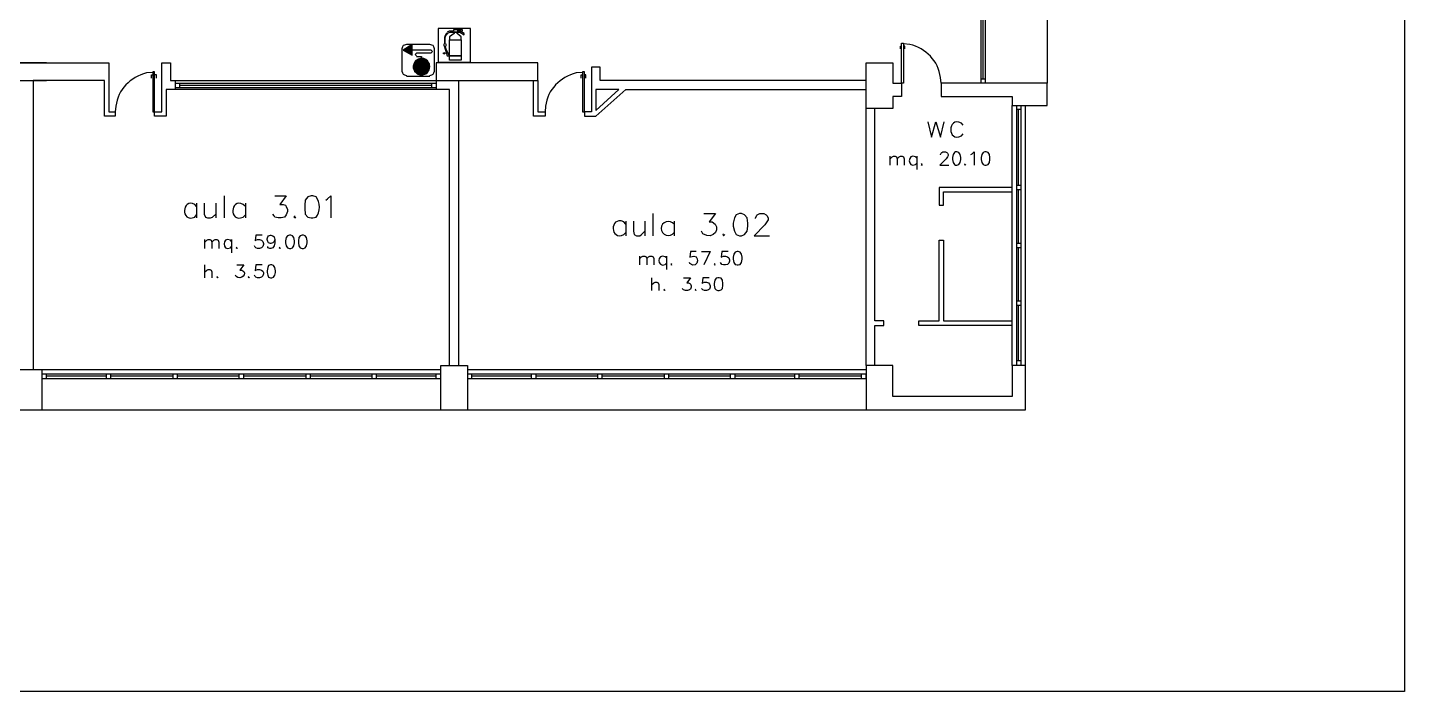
# Model space of a CAD drawing. Header units: millimetres. Extents: x 2592 to 5194, y 1172 to 2359.
# Drawn here: x 2595.648 to 2597.453, y 1175.284 to 1176.154 of the extents above; entities that cross this region are included whole.
import ezdxf

# ---------------------------------------------------------------- set-up
doc = ezdxf.new("R2010")
doc.units = ezdxf.units.MM
doc.layers.add('PDF _Geometria', color=7, linetype='Continuous')
doc.layers.add('PDF _Riempimenti solidi', color=3, linetype='Continuous')

msp = doc.modelspace()

# ---------------------------------------------------------------- linework, layer by layer
at = {"layer": 'PDF _Geometria', "lineweight": 25}
for points in [[(2592.3511, 1177.1315), (2597.4528, 1177.1315), (2597.4528, 1175.284), (2592.3511, 1175.284)], [(2596.4228, 1176.0732), (2596.3928, 1176.0732), (2596.3928, 1176.0457)], [(2596.8644, 1175.9915), (2596.8628, 1175.9907), (2596.8611, 1175.9882), (2596.8603, 1175.984), (2596.8603, 1175.9815), (2596.8611, 1175.9774), (2596.8628, 1175.9749), (2596.8644, 1175.974), (2596.8661, 1175.974), (2596.8686, 1175.9749), (2596.8703, 1175.9774), (2596.8711, 1175.9815), (2596.8711, 1175.984), (2596.8703, 1175.9882), (2596.8686, 1175.9907), (2596.8661, 1175.9915)], [(2596.9028, 1175.9915), (2596.9003, 1175.9907), (2596.8986, 1175.9882), (2596.8978, 1175.984), (2596.8978, 1175.9815), (2596.8986, 1175.9774), (2596.9003, 1175.9749), (2596.9028, 1175.974), (2596.9044, 1175.974), (2596.9069, 1175.9749), (2596.9086, 1175.9774), (2596.9094, 1175.9815), (2596.9094, 1175.984), (2596.9086, 1175.9882), (2596.9069, 1175.9907), (2596.9044, 1175.9915)], [(2596.5811, 1175.9107), (2596.5769, 1175.909), (2596.5744, 1175.9049), (2596.5728, 1175.8982), (2596.5728, 1175.894), (2596.5744, 1175.8874), (2596.5769, 1175.8832), (2596.5811, 1175.8815), (2596.5836, 1175.8815), (2596.5878, 1175.8832), (2596.5911, 1175.8874), (2596.5919, 1175.894), (2596.5919, 1175.8982), (2596.5911, 1175.9049), (2596.5878, 1175.909), (2596.5836, 1175.9107)], [(2595.9911, 1175.8824), (2595.9886, 1175.8815), (2595.9869, 1175.879), (2595.9861, 1175.8749), (2595.9861, 1175.8724), (2595.9869, 1175.8682), (2595.9886, 1175.8657), (2595.9911, 1175.8649), (2595.9928, 1175.8649), (2595.9953, 1175.8657), (2595.9969, 1175.8682), (2595.9978, 1175.8724), (2595.9978, 1175.8749), (2595.9969, 1175.879), (2595.9953, 1175.8815), (2595.9928, 1175.8824)], [(2596.0078, 1175.8824), (2596.0053, 1175.8815), (2596.0036, 1175.879), (2596.0028, 1175.8749), (2596.0028, 1175.8724), (2596.0036, 1175.8682), (2596.0053, 1175.8657), (2596.0078, 1175.8649), (2596.0094, 1175.8649), (2596.0119, 1175.8657), (2596.0136, 1175.8682), (2596.0144, 1175.8724), (2596.0144, 1175.8749), (2596.0136, 1175.879), (2596.0119, 1175.8815), (2596.0094, 1175.8824)], [(2596.5778, 1175.8607), (2596.5753, 1175.8599), (2596.5736, 1175.8574), (2596.5728, 1175.8532), (2596.5728, 1175.8507), (2596.5736, 1175.8465), (2596.5753, 1175.844), (2596.5778, 1175.8432), (2596.5794, 1175.8432), (2596.5819, 1175.844), (2596.5836, 1175.8465), (2596.5844, 1175.8507), (2596.5844, 1175.8532), (2596.5836, 1175.8574), (2596.5819, 1175.8599), (2596.5794, 1175.8607)], [(2595.9661, 1175.8432), (2595.9636, 1175.8424), (2595.9628, 1175.8399), (2595.9619, 1175.8357), (2595.9619, 1175.8332), (2595.9628, 1175.8299), (2595.9636, 1175.8274), (2595.9661, 1175.8265), (2595.9678, 1175.8265), (2595.9703, 1175.8274), (2595.9719, 1175.8299), (2595.9728, 1175.8332), (2595.9728, 1175.8357), (2595.9719, 1175.8399), (2595.9703, 1175.8424), (2595.9678, 1175.8432)], [(2596.5528, 1175.8265), (2596.5503, 1175.8257), (2596.5486, 1175.8232), (2596.5478, 1175.819), (2596.5478, 1175.8165), (2596.5486, 1175.8124), (2596.5503, 1175.8107), (2596.5528, 1175.8099), (2596.5544, 1175.8099), (2596.5569, 1175.8107), (2596.5586, 1175.8124), (2596.5594, 1175.8165), (2596.5594, 1175.819), (2596.5586, 1175.8232), (2596.5569, 1175.8257), (2596.5544, 1175.8265)], [(2596.7819, 1175.6532), (2596.9561, 1175.6532), (2596.9561, 1175.7115), (2596.9386, 1175.7115), (2596.9386, 1175.6707), (2596.7819, 1175.6707), (2596.7819, 1175.7115), (2596.7469, 1175.7115), (2596.7469, 1175.6532)]]:
    msp.add_lwpolyline(points, close=True, dxfattribs=at)
for points in [[(2596.8336, 1176.4065), (2596.8336, 1176.389), (2596.9844, 1176.389), (2596.9844, 1176.0815), (2596.8453, 1176.0815), (2596.8453, 1176.064), (2596.9386, 1176.064), (2596.9386, 1176.0524), (2596.9844, 1176.0524), (2596.9844, 1176.0815)], [(2595.6728, 1176.1082), (2595.6494, 1176.1082), (2595.6261, 1176.1082), (2595.6261, 1176.0849), (2595.6728, 1176.0849)], [(2595.6319, 1176.1082), (2595.7544, 1176.1082), (2595.7544, 1176.0849), (2595.7544, 1176.044), (2595.7628, 1176.044), (2595.7628, 1176.0382), (2595.7486, 1176.0382), (2595.7486, 1176.0849), (2595.6553, 1176.0849), (2595.6553, 1175.7057)], [(2596.2011, 1175.7115), (2596.2011, 1176.0732), (2595.8294, 1176.0732), (2595.8294, 1176.0382), (2595.8144, 1176.0382), (2595.8144, 1176.044), (2595.8236, 1176.044), (2595.8236, 1176.1082), (2595.8353, 1176.1082), (2595.8353, 1176.0849), (2596.1836, 1176.0849), (2596.1836, 1176.0732)], [(2596.2303, 1176.1082), (2596.2069, 1176.1082), (2596.1836, 1176.1082), (2596.1836, 1176.0849), (2596.2303, 1176.0849), (2596.3169, 1176.0849), (2596.3169, 1176.1082), (2596.1894, 1176.1082)], [(2596.7469, 1176.0849), (2596.3986, 1176.0849), (2596.3986, 1176.1024), (2596.3869, 1176.1024), (2596.3869, 1176.044), (2596.3778, 1176.044), (2596.3778, 1176.0382), (2596.3928, 1176.0382), (2596.4319, 1176.0732), (2596.7469, 1176.0732)], [(2596.7469, 1175.7115), (2596.7469, 1176.0482), (2596.7469, 1176.1082), (2596.7819, 1176.1082), (2596.7819, 1176.0815), (2596.7936, 1176.0815), (2596.7936, 1176.064), (2596.7819, 1176.064), (2596.7819, 1176.0482), (2596.7469, 1176.0482)], [(2595.8411, 1176.0849), (2595.8411, 1176.0732)], [(2596.2128, 1176.0849), (2596.2128, 1175.7115)], [(2596.3169, 1176.0849), (2596.3169, 1176.044), (2596.3261, 1176.044), (2596.3261, 1176.0382), (2596.3111, 1176.0382), (2596.3111, 1176.0849)], [(2596.7586, 1175.7115), (2596.7586, 1175.764), (2596.7703, 1175.764), (2596.7703, 1175.7699), (2596.7586, 1175.7699), (2596.7586, 1176.0482)], [(2596.9386, 1175.7115), (2596.9386, 1176.0524)], [(2596.9561, 1175.7115), (2596.9561, 1176.0524)], [(2596.8278, 1176.0307), (2596.8328, 1176.0107), (2596.8386, 1176.0307), (2596.8444, 1176.0107), (2596.8494, 1176.0307)], [(2596.8744, 1176.0265), (2596.8719, 1176.029)], [(2596.8719, 1176.0124), (2596.8744, 1176.0149)], [(2596.7786, 1175.974), (2596.7786, 1175.9857)], [(2596.7786, 1175.9824), (2596.7811, 1175.9849), (2596.7828, 1175.9857), (2596.7853, 1175.9857), (2596.7869, 1175.9849), (2596.7878, 1175.9824), (2596.7878, 1175.974)], [(2596.7878, 1175.9824), (2596.7903, 1175.9849), (2596.7919, 1175.9857), (2596.7944, 1175.9857), (2596.7961, 1175.9849), (2596.7969, 1175.9824), (2596.7969, 1175.974)], [(2596.8136, 1175.9832), (2596.8119, 1175.9849)], [(2596.8119, 1175.9749), (2596.8136, 1175.9765)], [(2596.8136, 1175.9857), (2596.8136, 1175.9682)], [(2596.8203, 1175.9757), (2596.8194, 1175.9749), (2596.8203, 1175.974), (2596.8211, 1175.9749)], [(2596.8444, 1175.9874), (2596.8444, 1175.9882), (2596.8453, 1175.9899), (2596.8461, 1175.9907), (2596.8478, 1175.9915), (2596.8511, 1175.9915), (2596.8528, 1175.9907), (2596.8536, 1175.9899), (2596.8544, 1175.9882), (2596.8544, 1175.9865), (2596.8536, 1175.9849), (2596.8519, 1175.9824), (2596.8436, 1175.974), (2596.8553, 1175.974)], [(2596.8769, 1175.9757), (2596.8761, 1175.9749), (2596.8769, 1175.974), (2596.8778, 1175.9749)], [(2596.8844, 1175.9882), (2596.8861, 1175.989), (2596.8886, 1175.9915), (2596.8886, 1175.974)], [(2596.9386, 1175.9449), (2596.8428, 1175.9449), (2596.8428, 1175.9215), (2596.8486, 1175.9215), (2596.8486, 1175.939), (2596.9386, 1175.939)], [(2595.8694, 1175.9199), (2595.8669, 1175.9224)], [(2595.8694, 1175.924), (2595.8694, 1175.9049)], [(2595.8794, 1175.924), (2595.8794, 1175.9099), (2595.8811, 1175.9057), (2595.8836, 1175.9049), (2595.8878, 1175.9049), (2595.8903, 1175.9057), (2595.8944, 1175.9099)], [(2595.8944, 1175.924), (2595.8944, 1175.9049)], [(2595.9061, 1175.9049), (2595.9061, 1175.934)], [(2595.9336, 1175.9199), (2595.9303, 1175.9224)], [(2595.9336, 1175.924), (2595.9336, 1175.9049)], [(2595.9719, 1175.934), (2595.9869, 1175.934), (2595.9786, 1175.9224), (2595.9828, 1175.9224), (2595.9861, 1175.9215), (2595.9869, 1175.9199), (2595.9886, 1175.9157), (2595.9886, 1175.9132), (2595.9869, 1175.909), (2595.9844, 1175.9057), (2595.9803, 1175.9049), (2595.9761, 1175.9049), (2595.9719, 1175.9057), (2595.9711, 1175.9074), (2595.9694, 1175.9099)], [(2596.0261, 1175.9324), (2596.0219, 1175.934), (2596.0194, 1175.934), (2596.0153, 1175.9324), (2596.0119, 1175.9282), (2596.0111, 1175.9215), (2596.0111, 1175.9174), (2596.0119, 1175.9099), (2596.0153, 1175.9057), (2596.0194, 1175.9049), (2596.0219, 1175.9049), (2596.0261, 1175.9057)], [(2596.0386, 1175.9282), (2596.0411, 1175.9299), (2596.0453, 1175.934), (2596.0453, 1175.9049)], [(2595.8669, 1175.9057), (2595.8694, 1175.909)], [(2595.9303, 1175.9057), (2595.9336, 1175.909)], [(2595.9986, 1175.9074), (2595.9969, 1175.9057), (2595.9986, 1175.9049), (2595.9994, 1175.9057)], [(2596.4678, 1175.8815), (2596.4678, 1175.9107)], [(2596.5344, 1175.9107), (2596.5494, 1175.9107), (2596.5411, 1175.8999), (2596.5453, 1175.8999)], [(2596.6019, 1175.904), (2596.6019, 1175.9049), (2596.6036, 1175.9082), (2596.6044, 1175.909), (2596.6078, 1175.9107), (2596.6128, 1175.9107), (2596.6161, 1175.909), (2596.6169, 1175.9082), (2596.6186, 1175.9049), (2596.6186, 1175.9024), (2596.6169, 1175.8999), (2596.6144, 1175.8957), (2596.6003, 1175.8815), (2596.6203, 1175.8815)], [(2596.4319, 1175.8965), (2596.4294, 1175.8999)], [(2596.4294, 1175.8832), (2596.4319, 1175.8857)], [(2596.4319, 1175.9007), (2596.4319, 1175.8815)], [(2596.4419, 1175.9007), (2596.4419, 1175.8874), (2596.4428, 1175.8832), (2596.4461, 1175.8815), (2596.4503, 1175.8815), (2596.4528, 1175.8832), (2596.4569, 1175.8874)], [(2596.4569, 1175.9007), (2596.4569, 1175.8815)], [(2596.4953, 1175.9007), (2596.4953, 1175.8815)], [(2596.5328, 1175.884), (2596.5311, 1175.8874)], [(2595.8803, 1175.8649), (2595.8803, 1175.8765)], [(2595.8803, 1175.8732), (2595.8828, 1175.8757), (2595.8844, 1175.8765), (2595.8869, 1175.8765), (2595.8886, 1175.8757), (2595.8894, 1175.8732), (2595.8894, 1175.8649)], [(2595.8894, 1175.8732), (2595.8919, 1175.8757), (2595.8936, 1175.8765), (2595.8961, 1175.8765), (2595.8978, 1175.8757), (2595.8986, 1175.8732), (2595.8986, 1175.8649)], [(2595.9153, 1175.874), (2595.9136, 1175.8757)], [(2595.9136, 1175.8657), (2595.9153, 1175.8674)], [(2595.9153, 1175.8765), (2595.9153, 1175.859)], [(2595.9553, 1175.8824), (2595.9469, 1175.8824), (2595.9461, 1175.8749), (2595.9469, 1175.8757), (2595.9494, 1175.8765), (2595.9519, 1175.8765), (2595.9544, 1175.8757), (2595.9561, 1175.874), (2595.9569, 1175.8715), (2595.9569, 1175.8699), (2595.9561, 1175.8674), (2595.9544, 1175.8657), (2595.9519, 1175.8649), (2595.9494, 1175.8649), (2595.9469, 1175.8657), (2595.9461, 1175.8665), (2595.9453, 1175.8682)], [(2595.9719, 1175.8765), (2595.9711, 1175.874), (2595.9694, 1175.8724), (2595.9669, 1175.8715), (2595.9661, 1175.8715), (2595.9636, 1175.8724), (2595.9628, 1175.874), (2595.9619, 1175.8765), (2595.9619, 1175.8774), (2595.9628, 1175.8799), (2595.9636, 1175.8815), (2595.9661, 1175.8824), (2595.9669, 1175.8824), (2595.9694, 1175.8815), (2595.9711, 1175.8799), (2595.9719, 1175.8765), (2595.9719, 1175.8724), (2595.9711, 1175.8682), (2595.9694, 1175.8657), (2595.9669, 1175.8649), (2595.9653, 1175.8649), (2595.9628, 1175.8657), (2595.9628, 1175.8674)], [(2596.5603, 1175.884), (2596.5594, 1175.8832), (2596.5603, 1175.8815), (2596.5619, 1175.8832)], [(2596.9386, 1175.764), (2596.8161, 1175.764), (2596.8161, 1175.7699), (2596.8428, 1175.7699), (2596.8428, 1175.8757), (2596.8486, 1175.8757), (2596.8486, 1175.7699), (2596.9386, 1175.7699)], [(2595.9219, 1175.8665), (2595.9211, 1175.8657), (2595.9219, 1175.8649), (2595.9228, 1175.8657)], [(2595.9786, 1175.8665), (2595.9778, 1175.8657), (2595.9786, 1175.8649), (2595.9794, 1175.8657)], [(2596.4503, 1175.8432), (2596.4503, 1175.8549)], [(2596.4503, 1175.8515), (2596.4528, 1175.854), (2596.4544, 1175.8549), (2596.4569, 1175.8549), (2596.4586, 1175.854), (2596.4594, 1175.8515), (2596.4594, 1175.8432)], [(2596.4594, 1175.8515), (2596.4619, 1175.854), (2596.4636, 1175.8549), (2596.4661, 1175.8549), (2596.4678, 1175.854), (2596.4686, 1175.8515), (2596.4686, 1175.8432)], [(2596.4853, 1175.8524), (2596.4836, 1175.854)], [(2596.4853, 1175.8549), (2596.4853, 1175.8374)], [(2596.5244, 1175.8607), (2596.5169, 1175.8607), (2596.5161, 1175.8532), (2596.5169, 1175.854)], [(2596.5311, 1175.8607), (2596.5428, 1175.8607), (2596.5344, 1175.8432)], [(2596.5661, 1175.8607), (2596.5578, 1175.8607), (2596.5569, 1175.8532), (2596.5578, 1175.854), (2596.5603, 1175.8549), (2596.5628, 1175.8549), (2596.5653, 1175.854), (2596.5669, 1175.8524), (2596.5678, 1175.8499), (2596.5678, 1175.8482), (2596.5669, 1175.8457), (2596.5653, 1175.844), (2596.5628, 1175.8432), (2596.5603, 1175.8432), (2596.5578, 1175.844), (2596.5569, 1175.8449), (2596.5561, 1175.8465)], [(2595.8803, 1175.8265), (2595.8803, 1175.8432)], [(2595.8803, 1175.834), (2595.8828, 1175.8365), (2595.8844, 1175.8374), (2595.8869, 1175.8374), (2595.8886, 1175.8365), (2595.8894, 1175.834), (2595.8894, 1175.8265)], [(2595.9219, 1175.8432), (2595.9311, 1175.8432), (2595.9261, 1175.8365), (2595.9286, 1175.8365)], [(2595.9553, 1175.8432), (2595.9469, 1175.8432), (2595.9461, 1175.8357), (2595.9469, 1175.8365), (2595.9494, 1175.8374), (2595.9519, 1175.8374), (2595.9544, 1175.8365), (2595.9561, 1175.8349), (2595.9569, 1175.8332), (2595.9569, 1175.8315), (2595.9561, 1175.829), (2595.9544, 1175.8274), (2595.9519, 1175.8265), (2595.9494, 1175.8265), (2595.9469, 1175.8274), (2595.9461, 1175.8282), (2595.9453, 1175.8299)], [(2596.4836, 1175.844), (2596.4853, 1175.8457)], [(2596.4919, 1175.8449), (2596.4911, 1175.844), (2596.4919, 1175.8432), (2596.4928, 1175.844)], [(2596.5161, 1175.8449), (2596.5153, 1175.8465)], [(2596.5486, 1175.8449), (2596.5478, 1175.844), (2596.5486, 1175.8432), (2596.5494, 1175.844)], [(2595.8969, 1175.8282), (2595.8961, 1175.8274), (2595.8969, 1175.8265), (2595.8978, 1175.8274)], [(2595.9211, 1175.8282), (2595.9203, 1175.8299)], [(2595.9378, 1175.8282), (2595.9369, 1175.8274), (2595.9378, 1175.8265), (2595.9386, 1175.8274)], [(2596.4661, 1175.8099), (2596.4661, 1175.8265)], [(2596.4661, 1175.8174), (2596.4686, 1175.8199), (2596.4703, 1175.8207), (2596.4728, 1175.8207), (2596.4744, 1175.8199), (2596.4753, 1175.8174), (2596.4753, 1175.8099)], [(2596.5078, 1175.8265), (2596.5169, 1175.8265), (2596.5119, 1175.8199), (2596.5144, 1175.8199), (2596.5161, 1175.819), (2596.5169, 1175.8182), (2596.5178, 1175.8157), (2596.5178, 1175.814), (2596.5169, 1175.8115), (2596.5153, 1175.8107), (2596.5128, 1175.8099), (2596.5103, 1175.8099), (2596.5078, 1175.8107), (2596.5061, 1175.8124)], [(2596.5411, 1175.8265), (2596.5328, 1175.8265), (2596.5319, 1175.819), (2596.5328, 1175.8199), (2596.5353, 1175.8207), (2596.5378, 1175.8207), (2596.5403, 1175.8199), (2596.5419, 1175.8182), (2596.5428, 1175.8157), (2596.5428, 1175.814), (2596.5419, 1175.8115), (2596.5403, 1175.8107), (2596.5378, 1175.8099), (2596.5353, 1175.8099), (2596.5328, 1175.8107), (2596.5319, 1175.8115), (2596.5311, 1175.8124)], [(2596.4828, 1175.8115), (2596.4819, 1175.8107), (2596.4828, 1175.8099), (2596.4836, 1175.8107)], [(2596.5236, 1175.8115), (2596.5228, 1175.8107), (2596.5236, 1175.8099), (2596.5244, 1175.8107)], [(2594.5528, 1175.6532), (2595.0753, 1175.6532), (2595.0753, 1175.7115), (2595.1094, 1175.7115), (2595.1094, 1175.6532), (2595.6319, 1175.6532), (2595.6669, 1175.6532), (2595.6669, 1175.7057)], [(2596.1894, 1175.7057), (2595.6669, 1175.7057), (2595.6319, 1175.7057), (2595.1094, 1175.7057)], [(2595.6669, 1175.6532), (2596.1894, 1175.6532), (2596.1894, 1175.7115), (2596.2244, 1175.7115), (2596.2244, 1175.6532), (2596.7469, 1175.6532)], [(2596.7469, 1175.7057), (2596.2244, 1175.7057)], [(2596.7469, 1175.694), (2596.7469, 1175.6999)], [(2596.1894, 1175.6532), (2596.2244, 1175.6532)]]:
    msp.add_lwpolyline(points, dxfattribs=at)
at = {"layer": 'PDF _Geometria', "color": 4, "lineweight": 25}
for points in [[(2596.8978, 1176.0815), (2596.8978, 1176.389)], [(2596.9036, 1176.0815), (2596.9036, 1176.389)], [(2596.9003, 1176.0874), (2596.9003, 1176.1774)], [(2596.7919, 1176.1265), (2596.7919, 1176.1299), (2596.7936, 1176.1299)], [(2596.8044, 1176.1324), (2596.7961, 1176.1332)], [(2596.7978, 1176.1265), (2596.7978, 1176.1299), (2596.7961, 1176.1299)], [(2595.8119, 1176.0957), (2595.8036, 1176.0949)], [(2595.8103, 1176.0882), (2595.8103, 1176.0924), (2595.8119, 1176.0924)], [(2595.8169, 1176.0882), (2595.8169, 1176.0924), (2595.8144, 1176.0924)], [(2596.3753, 1176.0957), (2596.3669, 1176.0949)], [(2596.3736, 1176.0882), (2596.3736, 1176.0924), (2596.3753, 1176.0924)], [(2596.3794, 1176.0882), (2596.3794, 1176.0924), (2596.3778, 1176.0924)], [(2596.8453, 1176.0815), (2596.8444, 1176.089)], [(2596.8978, 1176.0874), (2596.9036, 1176.0874)], [(2595.8411, 1176.0815), (2596.1836, 1176.0815)], [(2595.8411, 1176.0757), (2596.1836, 1176.0757)], [(2595.8469, 1176.0815), (2595.8469, 1176.0757)], [(2595.8469, 1176.079), (2596.1778, 1176.079)], [(2596.1778, 1176.0757), (2596.1778, 1176.0815)], [(2595.7636, 1176.0515), (2595.7628, 1176.044)], [(2596.3269, 1176.0515), (2596.3261, 1176.044)], [(2596.9444, 1175.7115), (2596.9444, 1176.0524)], [(2596.9503, 1175.7115), (2596.9503, 1176.0524)], [(2596.9444, 1176.0474), (2596.9503, 1176.0474)], [(2596.9469, 1175.9474), (2596.9469, 1176.0474)], [(2596.9503, 1175.9474), (2596.9444, 1175.9474)], [(2596.9503, 1175.9415), (2596.9444, 1175.9415)], [(2596.9469, 1175.8715), (2596.9469, 1175.9415)], [(2596.9503, 1175.8715), (2596.9444, 1175.8715)], [(2596.9503, 1175.8657), (2596.9444, 1175.8657)], [(2596.9469, 1175.7957), (2596.9469, 1175.8657)], [(2596.9503, 1175.7957), (2596.9444, 1175.7957)], [(2596.9503, 1175.7899), (2596.9444, 1175.7899)], [(2596.9469, 1175.7174), (2596.9469, 1175.7899)], [(2596.9503, 1175.7174), (2596.9444, 1175.7174)], [(2596.1894, 1175.6999), (2595.6669, 1175.6999)], [(2596.1894, 1175.694), (2595.6669, 1175.694)], [(2595.6728, 1175.694), (2595.6728, 1175.6999)], [(2595.7511, 1175.6974), (2595.6728, 1175.6974)], [(2595.7511, 1175.694), (2595.7511, 1175.6999)], [(2595.7569, 1175.694), (2595.7569, 1175.6999)], [(2595.8386, 1175.6974), (2595.7569, 1175.6974)], [(2595.8386, 1175.694), (2595.8386, 1175.6999)], [(2595.8444, 1175.694), (2595.8444, 1175.6999)], [(2595.9253, 1175.6974), (2595.8444, 1175.6974)], [(2595.9253, 1175.694), (2595.9253, 1175.6999)], [(2595.9311, 1175.694), (2595.9311, 1175.6999)], [(2596.0128, 1175.6974), (2595.9311, 1175.6974)], [(2596.0128, 1175.694), (2596.0128, 1175.6999)], [(2596.0186, 1175.694), (2596.0186, 1175.6999)], [(2596.0994, 1175.6974), (2596.0186, 1175.6974)], [(2596.0994, 1175.694), (2596.0994, 1175.6999)], [(2596.1053, 1175.694), (2596.1053, 1175.6999)], [(2596.1836, 1175.6974), (2596.1053, 1175.6974)], [(2596.1836, 1175.694), (2596.1836, 1175.6999)], [(2596.7469, 1175.6999), (2596.2244, 1175.6999)], [(2596.7469, 1175.694), (2596.2244, 1175.694)], [(2596.2303, 1175.694), (2596.2303, 1175.6999)], [(2596.3086, 1175.6974), (2596.2303, 1175.6974)], [(2596.3086, 1175.694), (2596.3086, 1175.6999)], [(2596.3144, 1175.694), (2596.3144, 1175.6999)], [(2596.3953, 1175.6974), (2596.3144, 1175.6974)], [(2596.3953, 1175.694), (2596.3953, 1175.6999)], [(2596.4011, 1175.694), (2596.4011, 1175.6999)], [(2596.4828, 1175.6974), (2596.4011, 1175.6974)], [(2596.4828, 1175.694), (2596.4828, 1175.6999)], [(2596.4886, 1175.694), (2596.4886, 1175.6999)], [(2596.5694, 1175.6974), (2596.4886, 1175.6974)], [(2596.5694, 1175.694), (2596.5694, 1175.6999)], [(2596.5753, 1175.694), (2596.5753, 1175.6999)], [(2596.6536, 1175.6974), (2596.5753, 1175.6974)], [(2596.6536, 1175.694), (2596.6536, 1175.6999)], [(2596.6594, 1175.694), (2596.6594, 1175.6999)], [(2596.7411, 1175.6974), (2596.6594, 1175.6974)], [(2596.7411, 1175.694), (2596.7411, 1175.6999)]]:
    msp.add_lwpolyline(points, dxfattribs=at)
at = {"layer": 'PDF _Geometria', "color": 1, "lineweight": 25, "true_color": 0xf00000}
for points in [[(2596.2286, 1176.1532), (2596.1861, 1176.1532), (2596.1861, 1176.109), (2596.2286, 1176.109)], [(2596.2069, 1176.1482), (2596.2069, 1176.1465), (2596.2011, 1176.1424), (2596.2011, 1176.1382), (2596.2161, 1176.1382), (2596.2161, 1176.1424), (2596.2111, 1176.1465), (2596.2111, 1176.1482)], [(2596.2011, 1176.1382), (2596.2161, 1176.1382), (2596.2161, 1176.1174), (2596.2011, 1176.1174)], [(2596.2011, 1176.1174), (2596.2161, 1176.1174), (2596.2161, 1176.1115), (2596.2011, 1176.1115)]]:
    msp.add_lwpolyline(points, close=True, dxfattribs=at)
for points in [[(2596.1978, 1176.1474), (2596.1961, 1176.1457), (2596.1953, 1176.144), (2596.1944, 1176.1415), (2596.1944, 1176.1399)], [(2596.1944, 1176.1407), (2596.1944, 1176.1332)], [(2596.1953, 1176.1332), (2596.1953, 1176.1415), (2596.1961, 1176.144), (2596.1978, 1176.1457), (2596.1986, 1176.1474), (2596.1994, 1176.1474), (2596.2019, 1176.1482), (2596.2144, 1176.1482), (2596.2203, 1176.1449), (2596.2203, 1176.1465), (2596.2153, 1176.1499), (2596.2111, 1176.1499), (2596.2169, 1176.1499), (2596.2178, 1176.1507), (2596.2178, 1176.1515), (2596.2061, 1176.1515), (2596.2061, 1176.1499), (2596.2019, 1176.1499), (2596.2003, 1176.1499), (2596.1978, 1176.1482)], [(2596.1936, 1176.1332), (2596.1936, 1176.1315), (2596.1944, 1176.129), (2596.1978, 1176.1174), (2596.2011, 1176.1174), (2596.1969, 1176.1249), (2596.1953, 1176.1299)], [(2596.1961, 1176.1332), (2596.1961, 1176.1299)]]:
    msp.add_lwpolyline(points, dxfattribs=at)
at = {"layer": 'PDF _Geometria', "color": 1, "lineweight": 25}
for points in [[(2596.1753, 1176.0915), (2596.1778, 1176.0924), (2596.1794, 1176.0932), (2596.1803, 1176.0949), (2596.1811, 1176.0974), (2596.1811, 1176.1265), (2596.1803, 1176.129), (2596.1794, 1176.1307), (2596.1778, 1176.1315), (2596.1753, 1176.1324), (2596.1444, 1176.1324), (2596.1419, 1176.1315), (2596.1403, 1176.1307), (2596.1394, 1176.129), (2596.1386, 1176.1265), (2596.1386, 1176.0974), (2596.1394, 1176.0949), (2596.1403, 1176.0932), (2596.1419, 1176.0924), (2596.1444, 1176.0915)], [(2596.1769, 1176.1215), (2596.1786, 1176.1232), (2596.1778, 1176.124), (2596.1769, 1176.1249), (2596.1403, 1176.1249)], [(2596.1769, 1176.1207), (2596.1578, 1176.1207), (2596.1569, 1176.1199), (2596.1561, 1176.119), (2596.1569, 1176.1182), (2596.1578, 1176.1174)], [(2596.1928, 1176.1215), (2596.1928, 1176.1199)], [(2596.1944, 1176.1215), (2596.1936, 1176.1215), (2596.1944, 1176.1215), (2596.1936, 1176.1215), (2596.1936, 1176.1199), (2596.1944, 1176.1199), (2596.1936, 1176.1199)], [(2596.1936, 1176.1207), (2596.1944, 1176.1207)], [(2596.1953, 1176.1199), (2596.1953, 1176.1215)], [(2596.1544, 1176.1074), (2596.1536, 1176.1032), (2596.1544, 1176.099)], [(2596.1578, 1176.1165), (2596.1644, 1176.1165), (2596.1644, 1176.1032)], [(2596.1719, 1176.0957), (2596.1744, 1176.099), (2596.1753, 1176.1032), (2596.1744, 1176.1074), (2596.1719, 1176.1107)], [(2596.1444, 1176.0907), (2596.1753, 1176.0907)]]:
    msp.add_lwpolyline(points, dxfattribs=at)
msp.add_lwpolyline([(2596.1403, 1176.1249), (2596.1519, 1176.1182), (2596.1519, 1176.1324)], close=True, dxfattribs=at)
at = {"layer": 'PDF _Geometria', "color": 4, "lineweight": 25}
for points in [[(2596.7936, 1176.134), (2596.7961, 1176.134), (2596.7961, 1176.0815), (2596.7936, 1176.0815)], [(2595.8144, 1176.0965), (2595.8119, 1176.0965), (2595.8119, 1176.044), (2595.8144, 1176.044)], [(2596.3778, 1176.0965), (2596.3753, 1176.0965), (2596.3753, 1176.044), (2596.3778, 1176.044)]]:
    msp.add_lwpolyline(points, close=True, dxfattribs=at)
at = {"layer": 'PDF _Geometria', "lineweight": 25}
msp.add_arc((2596.4878, 1175.8911), 0.00925, 35.8377, 324.1623, dxfattribs=at)
at = {"layer": 'PDF _Geometria', "color": 4, "lineweight": 25}
for points in [[(2596.8444, 1176.089), (2596.8421, 1176.1108), (2596.825, 1176.1271), (2596.8044, 1176.1324)], [(2595.8036, 1176.0949), (2595.783, 1176.0896), (2595.7659, 1176.0733), (2595.7636, 1176.0515)], [(2596.3669, 1176.0949), (2596.3463, 1176.0896), (2596.3292, 1176.0733), (2596.3269, 1176.0515)]]:
    msp.add_open_spline(points, degree=3, dxfattribs=at)
at = {"layer": 'PDF _Geometria', "color": 1, "lineweight": 25}
for points in [[(2596.1719, 1176.1107), (2596.1663, 1176.1166), (2596.1582, 1176.1144), (2596.1544, 1176.1074)], [(2596.1544, 1176.099), (2596.1582, 1176.092), (2596.1663, 1176.0898), (2596.1719, 1176.0957)]]:
    msp.add_open_spline(points, degree=3, dxfattribs=at)
at = {"layer": 'PDF _Geometria', "lineweight": 25}
for points in [[(2596.8719, 1176.029), (2596.8532, 1176.0387), (2596.8532, 1176.0028), (2596.8719, 1176.0124)], [(2596.8119, 1175.9849), (2596.8009, 1175.9902), (2596.8009, 1175.9696), (2596.8119, 1175.9749)], [(2595.8669, 1175.9224), (2595.8502, 1175.9315), (2595.8478, 1175.8983), (2595.8669, 1175.9057)], [(2595.9303, 1175.9224), (2595.9135, 1175.9315), (2595.9111, 1175.8983), (2595.9303, 1175.9057)], [(2596.0261, 1175.9057), (2596.0317, 1175.9124), (2596.0318, 1175.9256), (2596.0261, 1175.9324)], [(2596.4294, 1175.8999), (2596.4098, 1175.9075), (2596.4118, 1175.8739), (2596.4294, 1175.8832)], [(2596.5453, 1175.8999), (2596.5585, 1175.893), (2596.5474, 1175.8745), (2596.5328, 1175.884)], [(2595.9136, 1175.8757), (2595.9026, 1175.881), (2595.9026, 1175.8604), (2595.9136, 1175.8657)], [(2596.4836, 1175.854), (2596.4726, 1175.8594), (2596.4726, 1175.8387), (2596.4836, 1175.844)], [(2596.5169, 1175.854), (2596.5304, 1175.8598), (2596.5278, 1175.8364), (2596.5161, 1175.8449)], [(2595.9286, 1175.8365), (2595.9375, 1175.8324), (2595.9275, 1175.8221), (2595.9211, 1175.8282)]]:
    msp.add_open_spline(points, degree=3, dxfattribs=at)
at = {"layer": 'PDF _Riempimenti solidi', "color": 1, "lineweight": 25, "transparency": 33554559}
for points in [[(2596.1519, 1176.1324), (2596.1519, 1176.1249), (2596.1403, 1176.1249)], [(2596.1403, 1176.1249), (2596.1519, 1176.1249), (2596.1519, 1176.1182)], [(2596.1536, 1176.1074), (2596.1753, 1176.1049), (2596.1528, 1176.1049)], [(2596.1528, 1176.1049), (2596.1753, 1176.1032), (2596.1528, 1176.1032)], [(2596.1528, 1176.1049), (2596.1753, 1176.1049), (2596.1753, 1176.1032)], [(2596.1528, 1176.1032), (2596.1753, 1176.1007), (2596.1528, 1176.1007)], [(2596.1528, 1176.1032), (2596.1753, 1176.1032), (2596.1753, 1176.1007)], [(2596.1544, 1176.109), (2596.1753, 1176.1074), (2596.1536, 1176.1074)], [(2596.1536, 1176.1074), (2596.1753, 1176.1074), (2596.1753, 1176.1049)], [(2596.1553, 1176.1107), (2596.1736, 1176.109), (2596.1544, 1176.109)], [(2596.1544, 1176.109), (2596.1736, 1176.109), (2596.1753, 1176.1074)], [(2596.1569, 1176.1124), (2596.1728, 1176.1107), (2596.1553, 1176.1107)], [(2596.1553, 1176.1107), (2596.1728, 1176.1107), (2596.1736, 1176.109)], [(2596.1594, 1176.1132), (2596.1711, 1176.1124), (2596.1569, 1176.1124)], [(2596.1569, 1176.1124), (2596.1711, 1176.1124), (2596.1728, 1176.1107)], [(2596.1611, 1176.114), (2596.1694, 1176.1132), (2596.1594, 1176.1132)], [(2596.1594, 1176.1132), (2596.1694, 1176.1132), (2596.1711, 1176.1124)], [(2596.1628, 1176.1149), (2596.1669, 1176.114), (2596.1611, 1176.114)], [(2596.1611, 1176.114), (2596.1669, 1176.114), (2596.1694, 1176.1132)], [(2596.1628, 1176.1149), (2596.1653, 1176.1149), (2596.1669, 1176.114)], [(2596.1528, 1176.1007), (2596.1744, 1176.099), (2596.1536, 1176.099)], [(2596.1528, 1176.1007), (2596.1753, 1176.1007), (2596.1744, 1176.099)], [(2596.1536, 1176.099), (2596.1736, 1176.0965), (2596.1544, 1176.0965)], [(2596.1536, 1176.099), (2596.1744, 1176.099), (2596.1736, 1176.0965)], [(2596.1544, 1176.0965), (2596.1719, 1176.0949), (2596.1561, 1176.0949)], [(2596.1544, 1176.0965), (2596.1736, 1176.0965), (2596.1719, 1176.0949)], [(2596.1561, 1176.0949), (2596.1703, 1176.0932), (2596.1578, 1176.0932)], [(2596.1561, 1176.0949), (2596.1719, 1176.0949), (2596.1703, 1176.0932)], [(2596.1578, 1176.0932), (2596.1686, 1176.0924), (2596.1594, 1176.0924)], [(2596.1578, 1176.0932), (2596.1703, 1176.0932), (2596.1686, 1176.0924)], [(2596.1594, 1176.0924), (2596.1661, 1176.0915), (2596.1619, 1176.0915)], [(2596.1594, 1176.0924), (2596.1686, 1176.0924), (2596.1661, 1176.0915)]]:
    msp.add_solid(points, dxfattribs=at)

doc.saveas('drawing.dxf')
